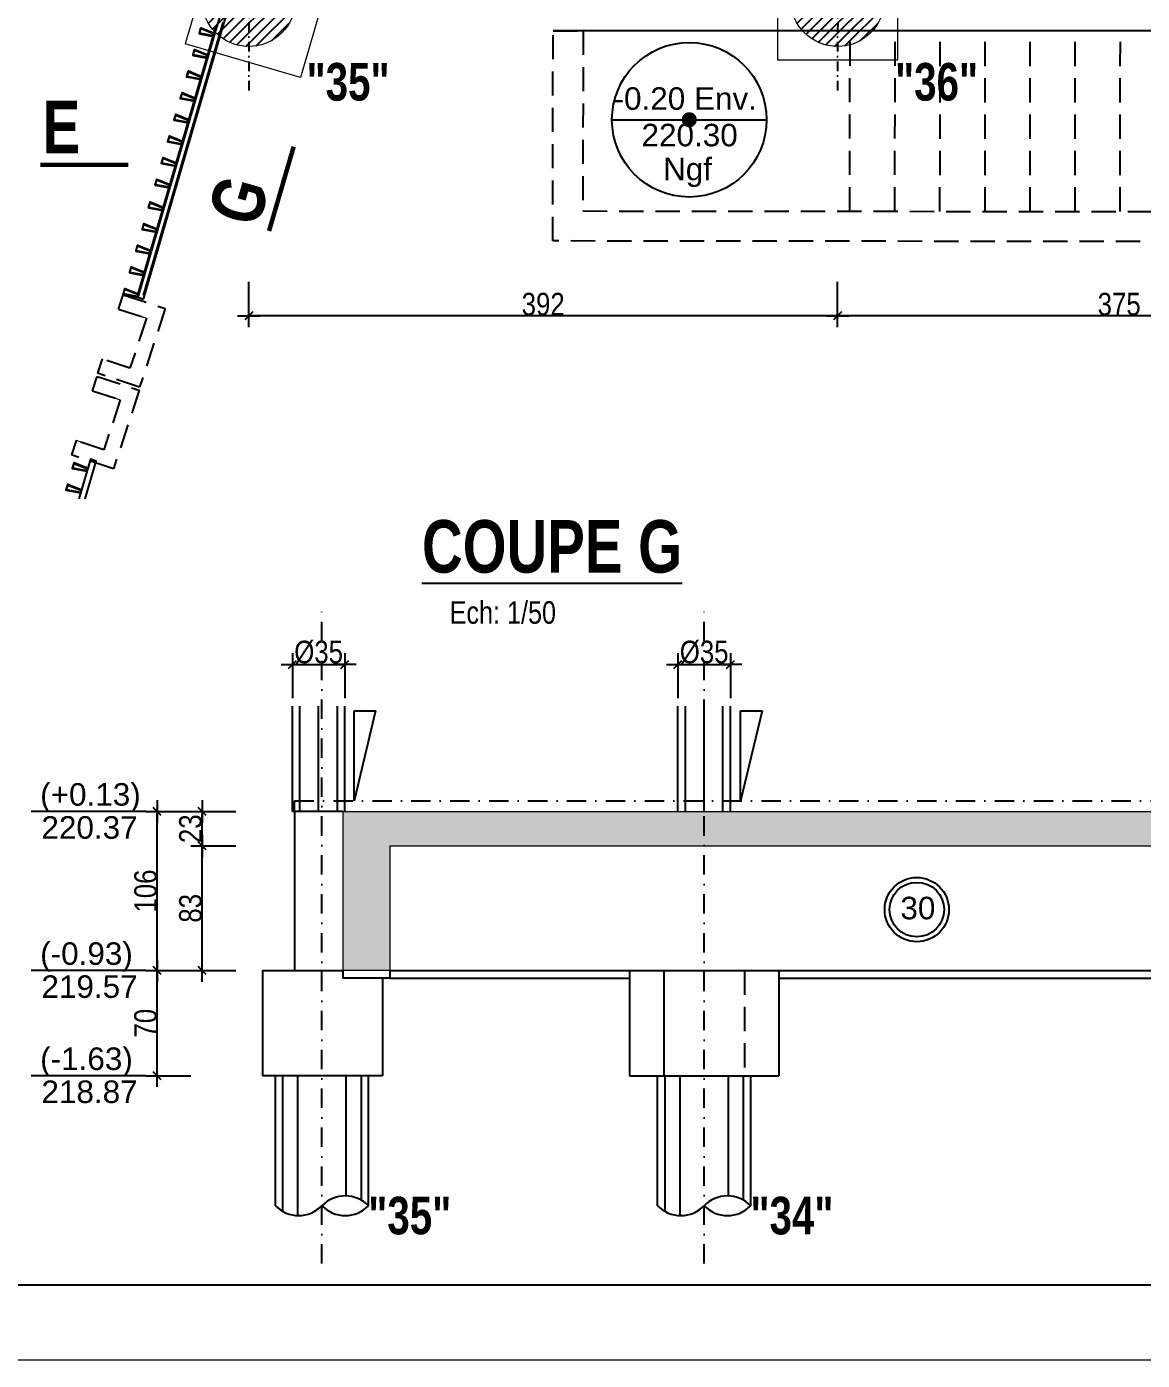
# Model space of a CAD drawing. Header units: centimetres. Extents: x 0 to 26456, y -12469 to -8269.
# Drawn here: x 21399 to 22142, y -12469 to -11581 of the extents above; entities that cross this region are included whole.
import ezdxf
from ezdxf.enums import TextEntityAlignment as Align

# ---------------------------------------------------------------- set-up
doc = ezdxf.new("R2010")
doc.units = ezdxf.units.CM
doc.header["$LTSCALE"] = 25.4
doc.header["$PDMODE"] = 1
doc.header["$PDSIZE"] = -2
doc.linetypes.add('CACHEX2', pattern=[19.05, 12.7, -6.35])
doc.linetypes.add('TIRETPTX2', pattern=[50.8, 25.4, -12.7, 0, -12.7])
for name, color, linetype in [('01_cote_gen', 4, 'Continuous'), ('01_linteaux', 2, 'Continuous'), ('01_murs_sup', 2, 'CACHEX2'), ('01_poch_murs', 253, 'Continuous'), ('01_texte', 230, 'Continuous'), ('AA_COTES', 2, 'Continuous')]:
    doc.layers.add(name, color=color, linetype=linetype)
for name, color, linetype, lineweight in [('01_murs_coup', 5, 'Continuous', 60), ('01_PIEUX', 5, 'Continuous', 60), ('B Général', 7, 'Continuous', 5)]:
    doc.layers.add(name, color=color, linetype=linetype, lineweight=lineweight)
doc.styles.add('impact', font='impact.ttf')
doc.styles.add('MATTE_TXT', font='arial.ttf')
doc.styles.add('STYLE2', font='ARIALN.TTF')
doc.dimstyles.new('JB50', dxfattribs={"dimscale": 0.1, "dimtxt": 150, "dimasz": 15, "dimexe": 0.1, "dimexo": 0.1, "dimgap": 0.09, "dimtad": 1, "dimdec": 1, "dimdsep": 46, "dimtxsty": 'STYLE2', "dimblk1": 'BOND_G', "dimblk2": 'BOND_D', "dimsah": 1, "dimcen": 1.5, "dimdle": 0.01, "dimse1": 1, "dimse2": 1, "dimclrd": 4, "dimclre": 2, "dimclrt": 6, "dimazin": 2, "dimtfac": 2.333333, "dimtdec": 1, "dimtix": 1, "dimtmove": 2, "dimatfit": 3, "dimldrblk": 'BOND_G', "dimfxl": 1, "dimtolj": 1, "dimtzin": 0, "dimarcsym": 0})

# ---------------------------------------------------------------- blocks, each defined once
blk = doc.blocks.new('BOND_G')
at = {"layer": 'AA_COTES', "color": 0}
for p, q in [((0, -5), (0, 15)), ((5, 0), (-5, 0)), ((1.77, 1.77), (-1.77, -1.77))]:
    blk.add_line(p, q, dxfattribs=at)
blk = doc.blocks.new('BOND_D')
at = {"layer": 'AA_COTES', "color": 0}
for p, q in [((5, 0), (-5, 0)), ((-1.77, -1.77), (1.77, 1.77)), ((0, 5), (0, -15))]:
    blk.add_line(p, q, dxfattribs=at)
blk = doc.blocks.new('*D110')
at = {"layer": '01_cote_gen', "color": 4, "lineweight": -2, "ltscale": 3, "transparency": 16777216}
blk.add_line((22312.79, -11773.72), (21940.74, -11773.72), dxfattribs=at)
at = {"layer": 'Defpoints', "color": 0, "ltscale": 3, "transparency": 16777216}
for p in [(21939.24, -11607.48), (21939.24, -11773.72), (22314.29, -11781.22)]:
    blk.add_point(p, dxfattribs=at)
at = {"layer": '01_cote_gen', "color": 4, "lineweight": -2, "ltscale": 3, "transparency": 16777216, "xscale": 1.5, "yscale": 1.5, "zscale": 1.5, "rotation": 180}
blk.add_blockref('BOND_D', (21939.24, -11773.72), dxfattribs=at)
at = {"layer": '01_cote_gen', "color": 4, "lineweight": -2, "ltscale": 3, "transparency": 16777216, "xscale": 1.5, "yscale": 1.5, "zscale": 1.5}
blk.add_blockref('BOND_G', (22314.29, -11773.72), dxfattribs=at)
at = {"layer": '01_cote_gen', "color": 6, "ltscale": 3, "transparency": 16777216, "insert": (22126.76, -11766.05), "char_height": 15, "attachment_point": 5, "style": 'STYLE2'}
blk.add_mtext('\\A1;375', dxfattribs=at)
blk = doc.blocks.new('*D181')
at = {"layer": '01_cote_gen', "color": 4, "lineweight": -2, "ltscale": 3, "transparency": 16777216}
blk.add_line((21937.74, -11773.72), (21548.72, -11773.72), dxfattribs=at)
at = {"layer": 'Defpoints', "color": 0, "ltscale": 3, "transparency": 16777216}
for p in [(21547.22, -11628.9), (21939.24, -11628.9), (21547.22, -11773.72)]:
    blk.add_point(p, dxfattribs=at)
at = {"layer": '01_cote_gen', "color": 4, "lineweight": -2, "ltscale": 3, "transparency": 16777216, "xscale": 1.5, "yscale": 1.5, "zscale": 1.5, "rotation": 180}
blk.add_blockref('BOND_D', (21547.22, -11773.72), dxfattribs=at)
at = {"layer": '01_cote_gen', "color": 4, "lineweight": -2, "ltscale": 3, "transparency": 16777216, "xscale": 1.5, "yscale": 1.5, "zscale": 1.5}
blk.add_blockref('BOND_G', (21939.24, -11773.72), dxfattribs=at)
at = {"layer": '01_cote_gen', "color": 6, "ltscale": 3, "transparency": 16777216, "insert": (21743.23, -11766.05), "char_height": 15, "attachment_point": 5, "style": 'STYLE2'}
blk.add_mtext('\\A1;392', dxfattribs=at)
blk = doc.blocks.new('*D262')
at = {"layer": '01_cote_gen', "color": 4, "lineweight": -2, "ltscale": 3, "transparency": 16777216}
blk.add_line((21577.69, -12005.96), (21609.69, -12005.96), dxfattribs=at)
at = {"layer": 'Defpoints', "color": 0, "ltscale": 3, "transparency": 16777216}
for p in [(21611.19, -12005.96), (21576.19, -12033.67), (21611.19, -12033.67)]:
    blk.add_point(p, dxfattribs=at)
at = {"layer": '01_cote_gen', "color": 4, "lineweight": -2, "ltscale": 3, "transparency": 16777216, "xscale": 1.5, "yscale": 1.5, "zscale": 1.5, "rotation": 180}
blk.add_blockref('BOND_G', (21576.19, -12005.96), dxfattribs=at)
at = {"layer": '01_cote_gen', "color": 4, "lineweight": -2, "ltscale": 3, "transparency": 16777216, "xscale": 1.5, "yscale": 1.5, "zscale": 1.5}
blk.add_blockref('BOND_D', (21611.19, -12005.96), dxfattribs=at)
at = {"layer": '01_cote_gen', "color": 6, "ltscale": 3, "transparency": 16777216, "insert": (21593.69, -11997.88), "char_height": 15, "attachment_point": 5, "style": 'STYLE2'}
blk.add_mtext('\\A1;%%C35', dxfattribs=at)
blk = doc.blocks.new('*D263')
at = {"layer": '01_cote_gen', "color": 4, "lineweight": -2, "ltscale": 3, "transparency": 16777216}
blk.add_line((21834.41, -12005.96), (21866.41, -12005.96), dxfattribs=at)
at = {"layer": 'Defpoints', "color": 0, "ltscale": 3, "transparency": 16777216}
for p in [(21867.91, -12005.96), (21832.91, -12033.67), (21867.91, -12033.67)]:
    blk.add_point(p, dxfattribs=at)
at = {"layer": '01_cote_gen', "color": 4, "lineweight": -2, "ltscale": 3, "transparency": 16777216, "xscale": 1.5, "yscale": 1.5, "zscale": 1.5, "rotation": 180}
blk.add_blockref('BOND_G', (21832.91, -12005.96), dxfattribs=at)
at = {"layer": '01_cote_gen', "color": 4, "lineweight": -2, "ltscale": 3, "transparency": 16777216, "xscale": 1.5, "yscale": 1.5, "zscale": 1.5}
blk.add_blockref('BOND_D', (21867.91, -12005.96), dxfattribs=at)
at = {"layer": '01_cote_gen', "color": 6, "ltscale": 3, "transparency": 16777216, "insert": (21850.41, -11997.88), "char_height": 15, "attachment_point": 5, "style": 'STYLE2'}
blk.add_mtext('\\A1;%%C35', dxfattribs=at)
blk = doc.blocks.new('*D268')
at = {"layer": '01_cote_gen', "color": 4, "lineweight": -2, "ltscale": 3, "transparency": 16777216}
blk.add_line((21486.19, -12208.28), (21486.19, -12105.28), dxfattribs=at)
at = {"layer": 'Defpoints', "color": 0, "ltscale": 3, "transparency": 16777216}
for p in [(21486.19, -12103.78), (21668.41, -12103.78), (21661.24, -12209.78)]:
    blk.add_point(p, dxfattribs=at)
at = {"layer": '01_cote_gen', "color": 4, "lineweight": -2, "ltscale": 3, "transparency": 16777216, "xscale": 1.5, "yscale": 1.5, "zscale": 1.5}
for name, p, rotation in [('BOND_D', (21486.19, -12103.78), 90), ('BOND_G', (21486.19, -12209.78), 270)]:
    blk.add_blockref(name, p, dxfattribs=dict(at, rotation=rotation))
at = {"layer": '01_cote_gen', "color": 6, "ltscale": 3, "transparency": 16777216, "insert": (21478.52, -12156.78), "char_height": 15, "attachment_point": 5, "rotation": 90, "style": 'STYLE2'}
blk.add_mtext('\\A1;106', dxfattribs=at)
blk = doc.blocks.new('*D269')
at = {"layer": '01_cote_gen', "color": 4, "lineweight": -2, "ltscale": 3, "transparency": 16777216}
blk.add_line((21516.06, -12208.28), (21516.06, -12128.28), dxfattribs=at)
at = {"layer": 'Defpoints', "color": 0, "ltscale": 3, "transparency": 16777216}
for p in [(21516.06, -12126.78), (21617.44, -12126.78), (21532.65, -12209.78)]:
    blk.add_point(p, dxfattribs=at)
at = {"layer": '01_cote_gen', "color": 4, "lineweight": -2, "ltscale": 3, "transparency": 16777216, "xscale": 1.5, "yscale": 1.5, "zscale": 1.5}
for name, p, rotation in [('BOND_D', (21516.06, -12126.78), 90), ('BOND_G', (21516.06, -12209.78), 270)]:
    blk.add_blockref(name, p, dxfattribs=dict(at, rotation=rotation))
at = {"layer": '01_cote_gen', "color": 6, "ltscale": 3, "transparency": 16777216, "insert": (21508.39, -12168.28), "char_height": 15, "attachment_point": 5, "rotation": 90, "style": 'STYLE2'}
blk.add_mtext('\\A1;83', dxfattribs=at)
blk = doc.blocks.new('*D270')
at = {"layer": '01_cote_gen', "color": 4, "lineweight": -2, "ltscale": 3, "transparency": 16777216}
blk.add_line((21516.06, -12125.28), (21516.06, -12105.28), dxfattribs=at)
at = {"layer": 'Defpoints', "color": 0, "ltscale": 3, "transparency": 16777216}
for p in [(21516.06, -12103.78), (21617.44, -12103.78), (21617.44, -12126.78)]:
    blk.add_point(p, dxfattribs=at)
at = {"layer": '01_cote_gen', "color": 4, "lineweight": -2, "ltscale": 3, "transparency": 16777216, "xscale": 1.5, "yscale": 1.5, "zscale": 1.5}
for name, p, rotation in [('BOND_D', (21516.06, -12103.78), 90), ('BOND_G', (21516.06, -12126.78), 270)]:
    blk.add_blockref(name, p, dxfattribs=dict(at, rotation=rotation))
at = {"layer": '01_cote_gen', "color": 6, "ltscale": 3, "transparency": 16777216, "insert": (21508.39, -12115.28), "char_height": 15, "attachment_point": 5, "rotation": 90, "style": 'STYLE2'}
blk.add_mtext('\\A1;23', dxfattribs=at)
blk = doc.blocks.new('*D271')
at = {"layer": '01_cote_gen', "color": 4, "lineweight": -2, "ltscale": 3, "transparency": 16777216}
blk.add_line((21486.19, -12278.28), (21486.19, -12211.28), dxfattribs=at)
at = {"layer": 'Defpoints', "color": 0, "ltscale": 3, "transparency": 16777216}
for p in [(21486.19, -12209.78), (21556.28, -12209.78), (21556.28, -12279.78)]:
    blk.add_point(p, dxfattribs=at)
at = {"layer": '01_cote_gen', "color": 4, "lineweight": -2, "ltscale": 3, "transparency": 16777216, "xscale": 1.5, "yscale": 1.5, "zscale": 1.5}
for name, p, rotation in [('BOND_D', (21486.19, -12209.78), 90), ('BOND_G', (21486.19, -12279.78), 270)]:
    blk.add_blockref(name, p, dxfattribs=dict(at, rotation=rotation))
at = {"layer": '01_cote_gen', "color": 6, "ltscale": 3, "transparency": 16777216, "insert": (21478.52, -12244.78), "char_height": 15, "attachment_point": 5, "rotation": 90, "style": 'STYLE2'}
blk.add_mtext('\\A1;70', dxfattribs=at)

msp = doc.modelspace()

# ---------------------------------------------------------------- hatches: boundary and pattern name
at = {"layer": '01_poch_murs'}
h = msp.add_hatch(dxfattribs=at)
h.set_pattern_fill('ANSI31', color=256, scale=1.5)
h.set_pattern_definition([(45, (3338.5287, -2860.176), (-3.367596, 3.367596), [])])
h.paths.add_polyline_path([(21547.22, -11532.44, 0.414214), (21516.22, -11563.44), (21547.22, -11563.44)])
h.paths.add_polyline_path([(21547.22, -11563.44), (21516.22, -11563.44, 0.414214), (21547.22, -11594.44)])
h.paths.add_polyline_path([(21547.22, -11532.44), (21547.22, -11563.44), (21578.22, -11563.44, 0.414214)])
h.paths.add_polyline_path([(21578.22, -11563.44), (21547.22, -11563.44), (21547.22, -11594.44, 0.414214)])
h = msp.add_hatch(dxfattribs=at)
h.set_pattern_fill('ANSI31', color=256, scale=1.5)
h.set_pattern_definition([(45, (3730.5466, -2860.177), (-3.367596, 3.367596), [])])
h.paths.add_polyline_path([(21939.24, -11532.44, 0.414214), (21908.24, -11563.44), (21939.24, -11563.44)])
h.paths.add_polyline_path([(21939.24, -11563.44), (21908.24, -11563.44, 0.414214), (21939.24, -11594.44)])
h.paths.add_polyline_path([(21939.24, -11532.44), (21939.24, -11563.44), (21970.24, -11563.44, 0.414214)])
h.paths.add_polyline_path([(21970.24, -11563.44), (21939.24, -11563.44), (21939.24, -11594.44, 0.414214)])
at = {"layer": '01_poch_murs', "ltscale": 3}
h = msp.add_hatch(color=256, dxfattribs=at)
h.dxf.hatch_style = 1
h.paths.add_polyline_path([(22654.12, -12123.78), (22605.84, -12123.78), (22605.84, -12033.67), (22584.96, -12033.67), (22584.96, -12123.78), (22332.96, -12123.78), (22332.96, -12033.67), (22312.08, -12033.67), (22312.08, -12103.78), (21609.74, -12103.78), (21609.74, -12209.78), (21641.06, -12209.78), (21641.06, -12126.78), (22312.08, -12126.78), (22312.08, -12209.78), (22332.96, -12209.78), (22332.96, -12146.78), (22584.96, -12146.78), (22584.96, -12209.78), (22605.84, -12209.78), (22605.84, -12146.78), (22654.12, -12146.78)])

# ---------------------------------------------------------------- linework, layer by layer
at = {"layer": '01_linteaux', "linetype": 'Continuous'}
for p, q in [((21726.93, -10911.25), (21525.05, -11583.77)), ((21477.07, -11760.29), (21530.16, -11578.38)), ((21525.09, -11581.48), (21473.28, -11759.01)), ((21525.05, -11583.77), (21525.09, -11583.78)), ((22307.55, -11583.94), (21749.78, -11583.94)), ((21473.28, -11761.31), (21477.07, -11762.59))]:
    msp.add_line(p, q, dxfattribs=at)
at = {"layer": '01_linteaux', "linetype": 'TIRETPTX2', "ltscale": 0.01}
for p, q in [((21547.22, -11500.29), (21547.22, -11626.6)), ((21939.44, -11500.29), (21939.24, -11626.6))]:
    msp.add_line(p, q, dxfattribs=at)
at = {"layer": '01_linteaux', "linetype": 'TIRETPTX2', "ltscale": 0.02}
for p, q in [((21595.91, -12404.89), (21595.91, -11965.77)), ((21850.41, -12404.89), (21850.41, -11965.77)), ((21577.64, -12096.78), (22312.08, -12096.78))]:
    msp.add_line(p, q, dxfattribs=at)
at = {"layer": '01_linteaux'}
for p, q in [((21576.19, -12103.78), (21576.19, -12033.67)), ((21611.19, -12103.78), (21611.19, -12033.67)), ((21832.91, -12103.78), (21832.91, -12033.67)), ((21867.91, -12103.78), (21867.91, -12033.67)), ((21577.64, -12103.78), (21576.19, -12103.78)), ((21577.64, -12103.78), (21577.64, -12096.78)), ((21577.64, -12103.78), (21577.64, -12209.78)), ((21609.74, -12103.78), (21577.64, -12103.78)), ((21556.28, -12209.78), (21609.74, -12209.78)), ((21556.28, -12209.78), (21556.28, -12279.78)), ((21609.74, -12209.78), (21609.74, -12214.78)), ((21641.06, -12209.78), (22312.08, -12209.78)), ((21641.06, -12209.78), (21641.06, -12214.78)), ((21800.6, -12209.78), (21800.6, -12279.78)), ((21823.6, -12209.78), (21823.6, -12279.78)), ((21900.22, -12209.78), (21900.22, -12279.78)), ((21641.06, -12214.78), (21609.74, -12214.78)), ((21636.27, -12214.78), (21636.27, -12279.78)), ((21641.06, -12214.78), (21800.6, -12214.78)), ((21900.22, -12214.78), (22249.95, -12214.78)), ((21636.27, -12279.78), (21556.28, -12279.78)), ((21564.91, -12366.36), (21564.91, -12279.78)), ((21626.91, -12366.36), (21626.91, -12279.78)), ((21800.6, -12279.78), (21900.22, -12279.78)), ((21819.41, -12366.36), (21819.41, -12279.78)), ((21881.41, -12366.36), (21881.41, -12279.78))]:
    msp.add_line(p, q, dxfattribs=at)
at = {"layer": '01_linteaux', "linetype": 'CACHEX2', "ltscale": 0.05}
msp.add_line((21877.22, -12209.78), (21877.22, -12279.78), dxfattribs=at)
at = {"layer": '01_linteaux', "linetype": 'Continuous', "flags": 128}
for points in [[(21477.07, -11762.59), (21530.16, -11580.68), (21530.15, -11580.68), (21730.76, -10912.4), (21726.93, -10911.25), (21525.05, -11583.77), (21525.09, -11583.78), (21473.28, -11761.31)], [(21523.72, -11587.38), (21514.44, -11585.62), (21515.37, -11582.46), (21524.13, -11585.99)], [(21519.52, -11601.78), (21510.24, -11600.02), (21511.16, -11596.86), (21519.93, -11600.39)], [(21515.32, -11616.19), (21506.04, -11614.42), (21506.96, -11611.26), (21515.72, -11614.79)], [(21511.11, -11630.59), (21501.84, -11628.83), (21502.76, -11625.66), (21511.52, -11629.19)], [(21506.91, -11644.99), (21497.63, -11643.23), (21498.56, -11640.06), (21507.32, -11643.59)], [(21502.71, -11659.39), (21493.43, -11657.63), (21494.35, -11654.47), (21503.12, -11657.99)], [(21498.51, -11673.79), (21489.23, -11672.03), (21490.15, -11668.87), (21498.91, -11672.39)], [(21494.3, -11688.19), (21485.02, -11686.43), (21485.95, -11683.27), (21494.71, -11686.79)], [(21489.88, -11703.36), (21480.6, -11701.6), (21481.52, -11698.44), (21490.28, -11701.96)], [(21485.67, -11717.76), (21476.39, -11716), (21477.32, -11712.84), (21486.08, -11716.36)], [(21481.47, -11732.16), (21472.19, -11730.4), (21473.11, -11727.24), (21481.88, -11730.77)], [(21477.27, -11746.56), (21467.99, -11744.8), (21468.91, -11741.64), (21477.67, -11745.17)], [(21473.06, -11760.97), (21463.79, -11759.21), (21464.71, -11756.04), (21473.47, -11759.57)], [(21439.22, -11876.94), (21429.94, -11875.18), (21430.86, -11872.02), (21439.62, -11875.55)], [(21435.01, -11891.35), (21425.74, -11889.58), (21426.66, -11886.42), (21435.42, -11889.95)]]:
    msp.add_lwpolyline(points, close=True, dxfattribs=at)
at = {"layer": '01_linteaux', "linetype": 'Continuous'}
for points in [[(21514.28, -11585.9), (21523.76, -11587.69, 0.386252), (21523.98, -11587.55), (21524.44, -11585.98, 0.385626), (21524.33, -11585.74), (21515.38, -11582.14, 0.443391), (21515.11, -11582.27), (21514.13, -11585.64, 0.442739), (21514.28, -11585.9)], [(21510.08, -11600.3), (21519.55, -11602.1, 0.386252), (21519.78, -11601.95), (21520.24, -11600.38, 0.385626), (21520.12, -11600.14), (21511.17, -11596.54, 0.443391), (21510.91, -11596.67), (21509.92, -11600.04, 0.442739), (21510.08, -11600.3)], [(21505.87, -11614.7), (21515.35, -11616.5, 0.386252), (21515.58, -11616.36), (21516.04, -11614.78, 0.385626), (21515.92, -11614.54), (21506.97, -11610.94, 0.443391), (21506.7, -11611.07), (21505.72, -11614.45, 0.442739), (21505.87, -11614.7)], [(21501.67, -11629.1), (21511.15, -11630.9, 0.386252), (21511.38, -11630.76), (21511.84, -11629.19, 0.385626), (21511.72, -11628.94), (21502.77, -11625.34, 0.443391), (21502.5, -11625.47), (21501.52, -11628.85, 0.442739), (21501.67, -11629.1)], [(21497.47, -11643.5), (21506.94, -11645.3, 0.386252), (21507.17, -11645.16), (21507.63, -11643.59, 0.385626), (21507.51, -11643.35), (21498.57, -11639.74, 0.443391), (21498.3, -11639.87), (21497.31, -11643.25, 0.442739), (21497.47, -11643.5)], [(21493.27, -11657.9), (21502.74, -11659.7, 0.386252), (21502.97, -11659.56), (21503.43, -11657.99, 0.385626), (21503.31, -11657.75), (21494.36, -11654.15, 0.443391), (21494.1, -11654.28), (21493.11, -11657.65, 0.442739), (21493.27, -11657.9)], [(21489.06, -11672.3), (21498.54, -11674.1, 0.386252), (21498.77, -11673.96), (21499.23, -11672.39, 0.385626), (21499.11, -11672.15), (21490.16, -11668.55, 0.443391), (21489.89, -11668.68), (21488.91, -11672.05, 0.442739), (21489.06, -11672.3)], [(21484.86, -11686.7), (21494.34, -11688.5, 0.386252), (21494.56, -11688.36), (21495.02, -11686.79, 0.385626), (21494.91, -11686.55), (21485.96, -11682.95, 0.443391), (21485.69, -11683.08), (21484.71, -11686.45, 0.442739), (21484.86, -11686.7)], [(21480.43, -11701.87), (21489.91, -11703.67, 0.386252), (21490.14, -11703.53), (21490.6, -11701.96, 0.385626), (21490.48, -11701.72), (21481.53, -11698.12, 0.443391), (21481.26, -11698.25), (21480.28, -11701.62, 0.442739), (21480.43, -11701.87)], [(21476.23, -11716.28), (21485.71, -11718.07, 0.386252), (21485.94, -11717.93), (21486.39, -11716.36, 0.385626), (21486.28, -11716.12), (21477.33, -11712.52, 0.443391), (21477.06, -11712.65), (21476.08, -11716.02, 0.442739), (21476.23, -11716.28)], [(21472.03, -11730.68), (21481.5, -11732.48, 0.386252), (21481.73, -11732.33), (21482.19, -11730.76, 0.385626), (21482.07, -11730.52), (21473.12, -11726.92, 0.443391), (21472.86, -11727.05), (21471.87, -11730.42, 0.442739), (21472.03, -11730.68)], [(21467.82, -11745.08), (21477.3, -11746.88, 0.386252), (21477.53, -11746.74), (21477.99, -11745.16, 0.385626), (21477.87, -11744.92), (21468.92, -11741.32, 0.443391), (21468.65, -11741.45), (21467.67, -11744.83, 0.442739), (21467.82, -11745.08)], [(21463.62, -11759.48), (21473.1, -11761.28, 0.386252), (21473.33, -11761.14), (21473.79, -11759.57, 0.385626), (21473.67, -11759.32), (21464.72, -11755.72, 0.443391), (21464.45, -11755.85), (21463.47, -11759.23, 0.442739), (21463.62, -11759.48)]]:
    msp.add_lwpolyline(points, format="xyb", close=True, dxfattribs=at)
at = {"layer": '01_linteaux', "linetype": 'Continuous', "flags": 128}
for points in [[(21514.28, -11585.9), (21523.76, -11587.69, 0.386252), (21523.98, -11587.55), (21524.44, -11585.98, 0.385626), (21524.33, -11585.74), (21515.38, -11582.14, 0.443391), (21515.11, -11582.27), (21514.13, -11585.64, 0.442739), (21514.28, -11585.9)], [(21510.08, -11600.3), (21519.55, -11602.1, 0.386252), (21519.78, -11601.95), (21520.24, -11600.38, 0.385626), (21520.12, -11600.14), (21511.17, -11596.54, 0.443391), (21510.91, -11596.67), (21509.92, -11600.04, 0.442739), (21510.08, -11600.3)], [(21505.87, -11614.7), (21515.35, -11616.5, 0.386252), (21515.58, -11616.36), (21516.04, -11614.78, 0.385626), (21515.92, -11614.54), (21506.97, -11610.94, 0.443391), (21506.7, -11611.07), (21505.72, -11614.45, 0.442739), (21505.87, -11614.7)], [(21501.67, -11629.1), (21511.15, -11630.9, 0.386252), (21511.38, -11630.76), (21511.84, -11629.19, 0.385626), (21511.72, -11628.94), (21502.77, -11625.34, 0.443391), (21502.5, -11625.47), (21501.52, -11628.85, 0.442739), (21501.67, -11629.1)], [(21497.47, -11643.5), (21506.94, -11645.3, 0.386252), (21507.17, -11645.16), (21507.63, -11643.59, 0.385626), (21507.51, -11643.35), (21498.57, -11639.74, 0.443391), (21498.3, -11639.87), (21497.31, -11643.25, 0.442739), (21497.47, -11643.5)], [(21493.27, -11657.9), (21502.74, -11659.7, 0.386252), (21502.97, -11659.56), (21503.43, -11657.99, 0.385626), (21503.31, -11657.75), (21494.36, -11654.15, 0.443391), (21494.1, -11654.28), (21493.11, -11657.65, 0.442739), (21493.27, -11657.9)], [(21489.06, -11672.3), (21498.54, -11674.1, 0.386252), (21498.77, -11673.96), (21499.23, -11672.39, 0.385626), (21499.11, -11672.15), (21490.16, -11668.55, 0.443391), (21489.89, -11668.68), (21488.91, -11672.05, 0.442739), (21489.06, -11672.3)], [(21484.86, -11686.7), (21494.34, -11688.5, 0.386252), (21494.56, -11688.36), (21495.02, -11686.79, 0.385626), (21494.91, -11686.55), (21485.96, -11682.95, 0.443391), (21485.69, -11683.08), (21484.71, -11686.45, 0.442739), (21484.86, -11686.7)], [(21480.43, -11701.87), (21489.91, -11703.67, 0.386252), (21490.14, -11703.53), (21490.6, -11701.96, 0.385626), (21490.48, -11701.72), (21481.53, -11698.12, 0.443391), (21481.26, -11698.25), (21480.28, -11701.62, 0.442739), (21480.43, -11701.87)], [(21476.23, -11716.28), (21485.71, -11718.07, 0.386252), (21485.94, -11717.93), (21486.39, -11716.36, 0.385626), (21486.28, -11716.12), (21477.33, -11712.52, 0.443391), (21477.06, -11712.65), (21476.08, -11716.02, 0.442739), (21476.23, -11716.28)], [(21472.03, -11730.68), (21481.5, -11732.48, 0.386252), (21481.73, -11732.33), (21482.19, -11730.76, 0.385626), (21482.07, -11730.52), (21473.12, -11726.92, 0.443391), (21472.86, -11727.05), (21471.87, -11730.42, 0.442739), (21472.03, -11730.68)], [(21467.82, -11745.08), (21477.3, -11746.88, 0.386252), (21477.53, -11746.74), (21477.99, -11745.16, 0.385626), (21477.87, -11744.92), (21468.92, -11741.32, 0.443391), (21468.65, -11741.45), (21467.67, -11744.83, 0.442739), (21467.82, -11745.08)], [(21429.77, -11875.46), (21439.25, -11877.26, 0.386252), (21439.48, -11877.12), (21439.94, -11875.54, 0.385626), (21439.82, -11875.3), (21430.87, -11871.7, 0.443391), (21430.6, -11871.83), (21429.62, -11875.21, 0.442739), (21429.77, -11875.46)], [(21425.57, -11889.86), (21435.05, -11891.66, 0.386252), (21435.28, -11891.52), (21435.74, -11889.95, 0.385626), (21435.62, -11889.7), (21426.67, -11886.1, 0.443391), (21426.4, -11886.23), (21425.42, -11889.61, 0.442739), (21425.57, -11889.86)]]:
    msp.add_lwpolyline(points, format="xyb", close=True, dxfattribs=at)
at = {"layer": '01_linteaux', "linetype": 'Continuous'}
for points in [[(21523.72, -11587.38), (21514.44, -11585.62), (21515.37, -11582.46), (21524.13, -11585.99)], [(21519.52, -11601.78), (21510.24, -11600.02), (21511.16, -11596.86), (21519.93, -11600.39)], [(21515.32, -11616.19), (21506.04, -11614.42), (21506.96, -11611.26), (21515.72, -11614.79)], [(21511.11, -11630.59), (21501.84, -11628.83), (21502.76, -11625.66), (21511.52, -11629.19)], [(21506.91, -11644.99), (21497.63, -11643.23), (21498.56, -11640.06), (21507.32, -11643.59)], [(21502.71, -11659.39), (21493.43, -11657.63), (21494.35, -11654.47), (21503.12, -11657.99)], [(21498.51, -11673.79), (21489.23, -11672.03), (21490.15, -11668.87), (21498.91, -11672.39)], [(21494.3, -11688.19), (21485.02, -11686.43), (21485.95, -11683.27), (21494.71, -11686.79)], [(21489.88, -11703.36), (21480.6, -11701.6), (21481.52, -11698.44), (21490.28, -11701.96)], [(21485.67, -11717.76), (21476.39, -11716), (21477.32, -11712.84), (21486.08, -11716.36)], [(21481.47, -11732.16), (21472.19, -11730.4), (21473.11, -11727.24), (21481.88, -11730.77)], [(21477.27, -11746.56), (21467.99, -11744.8), (21468.91, -11741.64), (21477.67, -11745.17)], [(21473.06, -11760.97), (21463.79, -11759.21), (21464.71, -11756.04), (21473.47, -11759.57)]]:
    msp.add_lwpolyline(points, close=True, dxfattribs=at)
msp.add_lwpolyline([(21438.23, -11895.69), (21445.58, -11870.49), (21441.78, -11869.25), (21434.06, -11895.69)], dxfattribs=at)
at = {"layer": '01_linteaux'}
for centre, start, end in [((21611.41, -12381.43), 44.19387, 135.80613), ((21865.91, -12381.43), 44.19387, 135.80613), ((21580.41, -12351.29), 224.19387, 315.80613), ((21611.41, -12351.29), 224.19387, 315.80613), ((21834.91, -12351.29), 224.19387, 315.80613), ((21865.91, -12351.29), 224.19387, 315.80613)]:
    msp.add_arc(centre, 21.62, start, end, dxfattribs=at)
at = {"layer": '01_murs_coup', "linetype": 'Continuous', "lineweight": 5}
for p, q in [((21460.44, -11769.23), (21478.97, -11775.3)), ((21443.06, -11823.61), (21461.6, -11829.67)), ((21450.71, -11862.94), (21432.18, -11856.87)), ((21609.74, -12103.78), (22312.08, -12103.78)), ((21609.74, -12103.78), (21609.74, -12209.78)), ((21641.06, -12126.78), (22312.08, -12126.78)), ((21641.06, -12126.78), (21641.06, -12209.78)), ((21641.06, -12209.78), (21609.74, -12209.78)), ((25405.97, -12469.29), (13955.97, -12469.29))]:
    msp.add_line(p, q, dxfattribs=at)
at = {"layer": '01_murs_sup', "ltscale": 0.05}
for p, q in [((21749.64, -11723.92), (21749.78, -11583.94)), ((21749.78, -11583.92), (21769.78, -11583.94)), ((21769.78, -11583.94), (21769.66, -11703.94)), ((21947.43, -11704.12), (21947.55, -11584.12)), ((21977.43, -11704.15), (21977.55, -11584.15)), ((22007.43, -11704.18), (22007.55, -11584.18)), ((22037.43, -11704.21), (22037.55, -11584.21)), ((22067.43, -11704.24), (22067.55, -11584.24)), ((22097.43, -11704.27), (22097.55, -11584.27)), ((22127.43, -11704.3), (22127.55, -11584.3)), ((21769.66, -11703.94), (22455.2, -11704.64)), ((22455.18, -11724.64), (21749.64, -11723.92)), ((21460.44, -11769.23), (21463.55, -11759.73)), ((21463.55, -11759.73), (21491.58, -11768.91)), ((21460.44, -11769.23), (21478.97, -11775.3)), ((21478.97, -11775.3), (21468.08, -11808.56)), ((21478.97, -11775.3), (21468.08, -11808.56)), ((21491.58, -11768.91), (21474.48, -11821.18)), ((21491.58, -11768.91), (21474.48, -11821.18)), ((21449.55, -11802.5), (21446.44, -11812)), ((21468.08, -11808.56), (21449.55, -11802.5)), ((21468.08, -11808.56), (21449.55, -11802.5)), ((21443.06, -11823.61), (21446.18, -11814.1)), ((21446.18, -11814.1), (21474.21, -11823.28)), ((21446.18, -11814.1), (21474.21, -11823.28)), ((21474.48, -11821.18), (21446.44, -11812)), ((21474.48, -11821.18), (21446.44, -11812)), ((21443.06, -11823.61), (21461.6, -11829.67)), ((21474.21, -11823.28), (21457.1, -11875.55)), ((21474.21, -11823.28), (21457.1, -11875.55)), ((21461.6, -11829.67), (21450.71, -11862.94)), ((21461.6, -11829.67), (21450.71, -11862.94)), ((21432.18, -11856.87), (21429.07, -11866.38)), ((21450.71, -11862.94), (21432.18, -11856.87)), ((21457.1, -11875.55), (21429.07, -11866.38)), ((21457.1, -11875.55), (21429.07, -11866.38))]:
    msp.add_line(p, q, dxfattribs=at)
at = {"layer": '01_PIEUX', "color": 2, "linetype": 'Continuous', "lineweight": 5}
for p, q in [((21527.18, -11515.93), (21504.77, -11592.72)), ((21899.24, -11523.44), (21899.24, -11603.44)), ((21979.24, -11523.44), (21979.24, -11603.44)), ((21603.98, -11538.34), (21581.56, -11615.14)), ((21581.56, -11615.14), (21504.77, -11592.72)), ((21979.24, -11603.44), (21899.24, -11603.44))]:
    msp.add_line(p, q, dxfattribs=at)
at = {"layer": '01_PIEUX', "linetype": 'Continuous', "lineweight": 5}
for centre in [(21547.22, -11563.44), (21939.24, -11563.44)]:
    msp.add_circle(centre, 31, dxfattribs=at)
at = {"layer": '01_poch_murs'}
for p, q in [((21581.19, -12103.78), (21581.19, -12033.67)), ((21593.69, -12103.78), (21593.69, -12033.67)), ((21606.19, -12103.78), (21606.19, -12033.67)), ((21617.36, -12096.78), (21617.36, -12036.82)), ((21617.36, -12036.82), (21631.65, -12036.82)), ((21631.65, -12036.82), (21617.36, -12096.78)), ((21837.91, -12103.78), (21837.91, -12033.67)), ((21850.41, -12103.78), (21850.41, -12033.67)), ((21862.91, -12103.78), (21862.91, -12033.67)), ((21874.7, -12096.78), (21874.7, -12036.82)), ((21874.7, -12036.82), (21888.99, -12036.82)), ((21888.99, -12036.82), (21874.7, -12096.78)), ((21569.91, -12370.18), (21569.91, -12279.78)), ((21579.91, -12372.9), (21579.91, -12279.78)), ((21611.91, -12279.78), (21611.91, -12359.81)), ((21621.91, -12279.78), (21621.91, -12362.53)), ((21824.41, -12370.18), (21824.41, -12279.78)), ((21834.41, -12372.9), (21834.41, -12279.78)), ((21866.41, -12279.78), (21866.41, -12359.81)), ((21876.41, -12279.78), (21876.41, -12362.53))]:
    msp.add_line(p, q, dxfattribs=at)
for points in [[(21617.36, -12096.78), (21617.36, -12036.82), (21631.65, -12036.82), (21617.36, -12096.78)], [(21874.7, -12096.78), (21874.7, -12036.82), (21888.99, -12036.82), (21874.7, -12096.78)]]:
    msp.add_solid(points, dxfattribs=at)
at = {"layer": '01_texte'}
for p, q in [((21789.04, -11643.2), (21891.96, -11643.2)), ((21478.69, -12103.78), (21402.27, -12103.78)), ((21478.69, -12209.78), (21402.27, -12209.78)), ((21478.69, -12279.78), (21402.27, -12279.78)), ((25405.97, -12419.29), (14005.97, -12419.29))]:
    msp.add_line(p, q, dxfattribs=at)
at = {"layer": '01_texte', "const_width": 5}
msp.add_lwpolyline([(21838, -11643.2, 1), (21843, -11643.2, 1)], format="xyb", close=True, dxfattribs=at)
at = {"layer": '01_texte', "const_width": 3}
for points in [[(21577.07, -11661.09), (21560.68, -11717.24)], [(21466.88, -11673.17), (21408.38, -11673.17)]]:
    msp.add_lwpolyline(points, dxfattribs=at)
at = {"layer": '01_texte'}
for centre, radius in [((21840.5, -11643.2), 51.46), ((21992.01, -12169.16), 21.4), ((21992.01, -12169.16), 18.16)]:
    msp.add_circle(centre, radius, dxfattribs=at)
at = {"layer": 'B Général', "color": 7, "linetype": 'Continuous', "lineweight": 5, "flags": 128}
for points in [[(21463.62, -11759.48), (21473.1, -11761.28, 0.386252), (21473.33, -11761.14), (21473.79, -11759.57, 0.385626), (21473.67, -11759.32), (21464.72, -11755.72, 0.443391), (21464.45, -11755.85), (21463.47, -11759.23, 0.442739), (21463.62, -11759.48)], [(21429.77, -11875.46), (21439.25, -11877.26, 0.386252), (21439.48, -11877.12), (21439.94, -11875.54, 0.385626), (21439.82, -11875.3), (21430.87, -11871.7, 0.443391), (21430.6, -11871.83), (21429.62, -11875.21, 0.442739), (21429.77, -11875.46)], [(21425.57, -11889.86), (21435.05, -11891.66, 0.386252), (21435.28, -11891.52), (21435.74, -11889.95, 0.385626), (21435.62, -11889.7), (21426.67, -11886.1, 0.443391), (21426.4, -11886.23), (21425.42, -11889.61, 0.442739), (21425.57, -11889.86)]]:
    msp.add_lwpolyline(points, format="xyb", close=True, dxfattribs=at)
for points in [[(21439.22, -11876.94), (21429.94, -11875.18), (21430.86, -11872.02), (21439.62, -11875.55)], [(21435.01, -11891.35), (21425.74, -11889.58), (21426.66, -11886.42), (21435.42, -11889.95)]]:
    msp.add_lwpolyline(points, close=True, dxfattribs=at)
at = {"layer": 'B Général', "color": 7, "linetype": 'Continuous', "lineweight": 5}
msp.add_lwpolyline([(21438.23, -11895.69), (21445.58, -11870.49), (21441.78, -11869.25), (21434.06, -11895.69)], dxfattribs=at)

# ---------------------------------------------------------------- texts
at = {"layer": '01_texte', "style": 'impact'}
for s, height, rotation, p in [('"35"', 25, 0, (21613.3, -11637.91)), ('"36"', 25, 0, (22005.18, -11637.91)), ('E', 35, 0, (21422.4, -11676.02)), ('G', 35, 73.73069, (21567.35, -11704.58)), ('"35"', 25, 0, (21654.37, -12392.86)), ('"34"', 25, 0, (21908.87, -12392.86))]:
    msp.add_text(s, height=height, rotation=rotation, dxfattribs=at).set_placement(p, align=Align.BOTTOM_CENTER)
at = {"layer": '01_texte', "style": 'MATTE_TXT'}
for s, p in [('-0.20 Env.', (21790.07, -11636.58)), ('220.30', (21808.7, -11660.89)), ('Ngf', (21823.03, -11683.52)), ('(+0.13)', (21408.26, -12099.95)), ('220.37', (21409.1, -12121.94)), ('30', (21981.08, -12175.61)), ('(-0.93)', (21408.26, -12205.95)), ('219.57', (21409.1, -12227.94)), ('(-1.63)', (21408.26, -12275.95)), ('218.87', (21409.1, -12297.94))]:
    msp.add_text(s, height=15, dxfattribs=at).set_placement(p)
at = {"layer": '01_texte', "style": 'impact'}
msp.add_text('%%UCOUPE G', height=35, dxfattribs=at).set_placement((21749.08, -11955.29), align=Align.BOTTOM_CENTER)
at = {"layer": '01_texte', "style": 'MATTE_TXT', "width": 0.8}
msp.add_text('Ech: 1/50', height=15, dxfattribs=at).set_placement((21716.35, -11983.31), align=Align.BOTTOM_CENTER)

# ---------------------------------------------------------------- dimensions: what is measured, and where the dimension line sits
at = {"layer": '01_cote_gen', "ltscale": 3}
for base, p1, p2, picture, middle in [((21939.239, -11773.7225), (22314.2868, -11781.2225), (21939.239, -11607.4818), '*D110', (22126.7629, -11766.0549)), ((21547.22, -11773.72), (21939.24, -11628.9), (21547.22, -11628.9), '*D181', (21743.23, -11766.05))]:
    dim = msp.add_linear_dim(base=base, p1=p1, p2=p2, dimstyle='JB50', dxfattribs=at)
    dim.commit()
    dim.dimension.update_dxf_attribs({"geometry": picture, "text_midpoint": middle})
for base, p1, p2, picture, middle in [((21611.19, -12005.96), (21576.19, -12033.67), (21611.19, -12033.67), '*D262', (21593.69, -11997.88)), ((21867.91, -12005.96), (21832.91, -12033.67), (21867.91, -12033.67), '*D263', (21850.41, -11997.88))]:
    dim = msp.add_linear_dim(base=base, p1=p1, p2=p2, text='%%C35', dimstyle='JB50', dxfattribs=at)
    dim.commit()
    dim.dimension.update_dxf_attribs({"geometry": picture, "text_midpoint": middle})
for base, p1, p2, picture, middle in [((21486.19, -12103.78), (21661.24, -12209.78), (21668.41, -12103.78), '*D268', (21478.52, -12156.78)), ((21516.06, -12103.78), (21617.44, -12126.78), (21617.44, -12103.78), '*D270', (21508.39, -12115.28)), ((21516.06, -12126.78), (21532.65, -12209.78), (21617.44, -12126.78), '*D269', (21508.39, -12168.28)), ((21486.19, -12209.78), (21556.28, -12279.78), (21556.28, -12209.78), '*D271', (21478.52, -12244.78))]:
    dim = msp.add_linear_dim(base=base, p1=p1, p2=p2, angle=90, dimstyle='JB50', dxfattribs=at)
    dim.commit()
    dim.dimension.update_dxf_attribs({"geometry": picture, "text_midpoint": middle})

doc.saveas('drawing.dxf')
